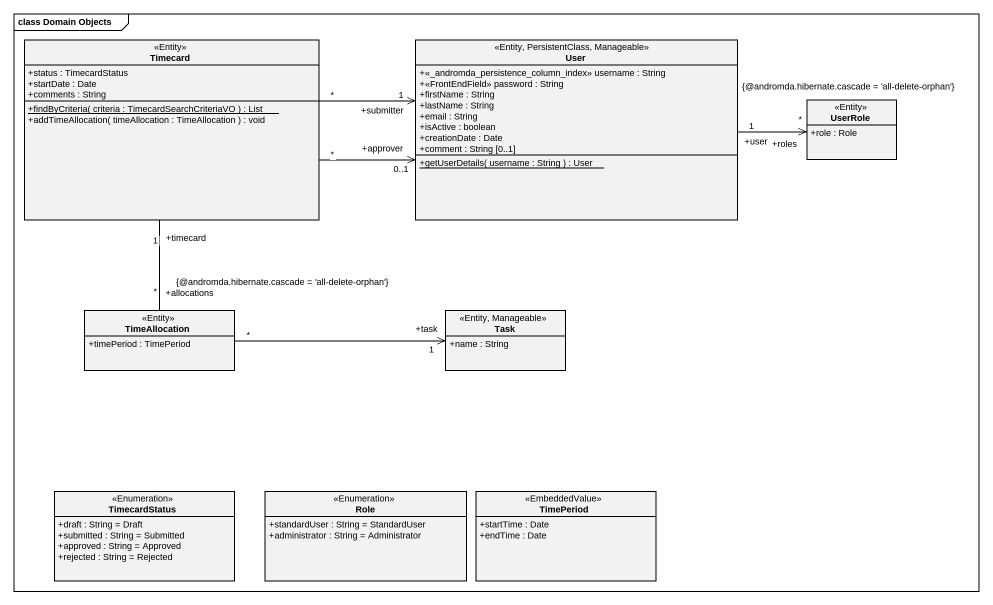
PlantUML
@startuml
mainframe class Domain Objects
hide circle
hide empty members
skinparam classAttributeIconSize 0
class Timecard <<Entity>> {
  +status : TimecardStatus
  +startDate : Date
  +comments : String
  {static} +findByCriteria( criteria : TimecardSearchCriteriaVO ) : List
  +addTimeAllocation( timeAllocation : TimeAllocation ) : void
}
class User <<Entity, PersistentClass, Manageable>> {
  +<<_andromda_persistence_column_index>> username : String
  +<<FrontEndField>> password : String
  +firstName : String
  +lastName : String
  +email : String
  +isActive : boolean
  +creationDate : Date
  +comment : String [0..1]
  {static} +getUserDetails( username : String ) : User
}
class UserRole <<Entity>> {
  +role : Role
}
class TimeAllocation <<Entity>> {
  +timePeriod : TimePeriod
}
class Task <<Entity, Manageable>> {
  +name : String
}
class TimecardStatus <<Enumeration>> {
  +draft : String = Draft
  +submitted : String = Submitted
  +approved : String = Approved
  +rejected : String = Rejected
}
class Role <<Enumeration>> {
  +standardUser : String = StandardUser
  +administrator : String = Administrator
}
class TimePeriod <<EmbeddedValue>> {
  +startTime : Date
  +endTime : Date
}
Timecard "*" -right-> "+submitter\n1" User
Timecard "*" -right-> "+approver\n0..1" User
User "+user\n1" -right-> "+roles\n*\n{@andromda.hibernate.cascade = 'all-delete-orphan'}" UserRole
TimeAllocation "+allocations\n*\n{@andromda.hibernate.cascade = 'all-delete-orphan'}" -up- "+timecard\n1" Timecard
TimeAllocation "*" -right-> "+task\n1" Task
@enduml
